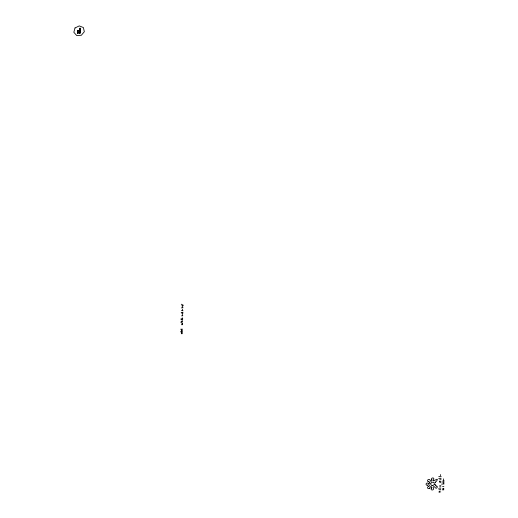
<?xml version="1.0" encoding="UTF-8"?>
<svg xmlns="http://www.w3.org/2000/svg" width="518" height="518" viewBox="0 0 518 518"><rect width="100%" height="100%" fill="white"/><g stroke="black" fill="none" stroke-linecap="round" stroke-linejoin="round"><path stroke-width="0.78" d="M182.181 320.228L182.168 320.843M182.362 314.316L182.342 314.925M182.517 309.214L182.498 309.829M181.417 332.426L181.429 332.103M181.747 321.665L181.753 321.302M182.083 310.619L182.09 310.295M182.219 305.989L182.232 305.665M182.245 318.279L182.258 317.748M182.576 307.265L182.595 306.734M439.478 492.1L439.497 491.595M439.801 481.5L439.814 481.047M440.527 475.673L440.553 474.818A2.791 2.512 -25.3 0 0 440.553 474.605L440.546 474.559M443.402 479.979L443.427 479.124A2.791 2.512 -25.3 0 0 443.427 478.91L443.414 478.859M435.554 484.945L435.56 485.677L436.318 486.033A6.999 6.307 -25.3 0 1 436.545 486.091M429.895 487.678L429.875 487.723A1.554 1.405 -25.3 0 1 429.28 488.552M182.925 312.089L182.394 312.697L181.973 312.257M77.927 30.789L77.512 31.19L77.532 30.432L79.753 30.64L77.629 30.335M434.33 483.145L435.606 482.595M181.857 316.025L182.828 315.624L181.876 315.32M442.974 480.659L444.088 480.594M442.754 488.416L443.848 488.351M442.728 489.167L443.829 489.102M181.87 323.666L182.582 323.627M181.857 324.203L182.569 324.164M181.747 330.905L182.362 330.873M443.143 483.242L444.004 483.197M182.071 330.342L181.423 330.374M181.857 305.866L183.126 305.808M181.306 307.873L183.055 307.789M181.721 310.496L182.983 310.431M181.158 312.755L182.906 312.671M181.941 313.571L182.893 313.526M180.983 318.848L182.731 318.764M180.963 319.522L182.712 319.438M182.647 321.503L181.171 321.574M181.604 324.741L182.55 324.695M180.653 329.228L182.407 329.144M181.436 329.811L182.103 329.778M180.594 331.533L182.349 331.449M181.054 332.303L182.323 332.245M181.358 333.022L182.297 332.977M181.326 333.734L182.336 333.683M438.772 476.469L441.213 476.353M438.694 478.367L441.142 478.25M439.782 479.312L441.109 479.247M439.296 481.332L441.064 481.248M442.735 481.442L444.062 481.377M439.691 482.381L441.019 482.316M442.722 482.387L444.03 482.323M441.537 484.116L443.984 484M439.614 485.774L440.928 485.709M442.566 486.622L443.887 486.557M439.568 486.965L440.889 486.901M438.377 488.921L440.818 488.798M439.465 489.86L440.792 489.795M442.476 489.899L443.803 489.834M438.752 491.97L440.74 491.873M430.821 481.17L430.102 480.283A1.314 1.185 -25.3 0 0 428.004 479.752A1.314 1.185 -25.3 0 0 428.328 481.772M435.528 484.887L434.311 484.472M181.3 304.215L183.223 305.173M180.75 322.183L182.679 323.141M433.695 480.853C434.654 480.672 439.64 476.864 436.37 481.384A1.742 1.567 -25.3 0 0 435.586 481.785L435.573 482.044A1.14 1.023 -25.3 0 0 435.638 482.53M431.585 479.513L431.727 479.778A3.891 3.503 -25.3 0 1 431.844 480.011M431.539 479.403C430.808 477.764 434.375 477.156 433.819 479.234A1.839 1.658 -25.3 0 1 433.657 479.545L433.572 479.707A1.159 1.042 -25.3 0 0 433.365 480.814M436.532 486.078A1.23 1.114 -25.3 0 1 437.341 487.114C436.279 489.996 434.647 486.583 434.097 486.596A1.107 0.997 -25.3 0 0 433.469 486.829L433.126 487.399L433.424 488.163A1.282 1.159 -25.3 0 1 432.452 489.983A1.282 1.159 -25.3 0 1 431.112 488.571M431.287 488.409A1.761 1.586 -25.3 0 1 431.384 488.241L431.423 488.163A7.22 6.507 -25.3 0 0 431.559 487.93M431.695 487.982A1.12 1.01 -25.3 0 0 430.704 486.596A1.159 1.042 -25.3 0 0 429.998 487.509M429.241 488.5A1.23 1.114 -25.3 0 1 428.736 488.655A1.217 1.101 -25.3 0 1 428.231 486.551M428.289 486.519A2.991 2.694 -25.3 0 1 428.483 486.447C430.374 486.091 429.157 483.864 427.952 485.023A2.201 1.988 -25.3 0 1 427.628 485.185M427.628 485.178A1.217 1.101 -25.3 0 1 426.074 484.188A1.217 1.101 -25.3 0 1 427.706 483.061A2.622 2.363 -25.3 0 1 428.004 483.184L428.127 483.236A4.286 3.866 -25.3 0 0 428.302 483.313M429.351 483.19A0.939 0.842 -25.3 0 1 428.282 483.352M429.577 482.569A1.12 1.01 -25.3 0 1 429.299 483.132M429.739 482.407A1.107 0.997 -25.3 0 0 428.872 481.753L428.619 481.701A1.884 1.696 -25.3 0 1 428.438 481.649M431.999 479.959A1.004 0.906 -25.3 0 1 430.95 481.17M430.711 483.488A1.878 1.696 -25.3 0 1 434.123 483.1M432.109 485.528A1.807 1.625 -25.3 0 1 430.84 483.618M434.103 484.537A1.871 1.683 -25.3 0 1 432.213 485.567M77.473 32.407L77.447 33.165L77.868 32.764L77.473 32.407M79.396 31.274L79.785 32.524L79.837 30.847L79.396 31.274M79.481 28.341L79.429 30.161L79.85 30.543L79.901 28.73L79.481 28.341M80.037 28.723L79.921 32.64L80.342 33.029L80.484 28.296L80.037 28.723M75.019 27.959L73.828 32.265L76.709 35.515L81.345 35.269L84.324 31.727L83.398 27.558L79.267 25.9L75.019 27.959M80.394 28.212L79.973 28.607L79.578 28.25L80.394 28.212M78.05 30.847L77.603 31.274L79.746 30.763L78.05 30.847M77.985 32.822L77.538 33.249L79.688 32.738L77.985 32.822M79.85 32.757L79.429 33.158L80.238 33.12L79.876 32.783M79.267 32.233L77.57 32.317L79.688 32.615L79.267 32.233"/></g></svg>
